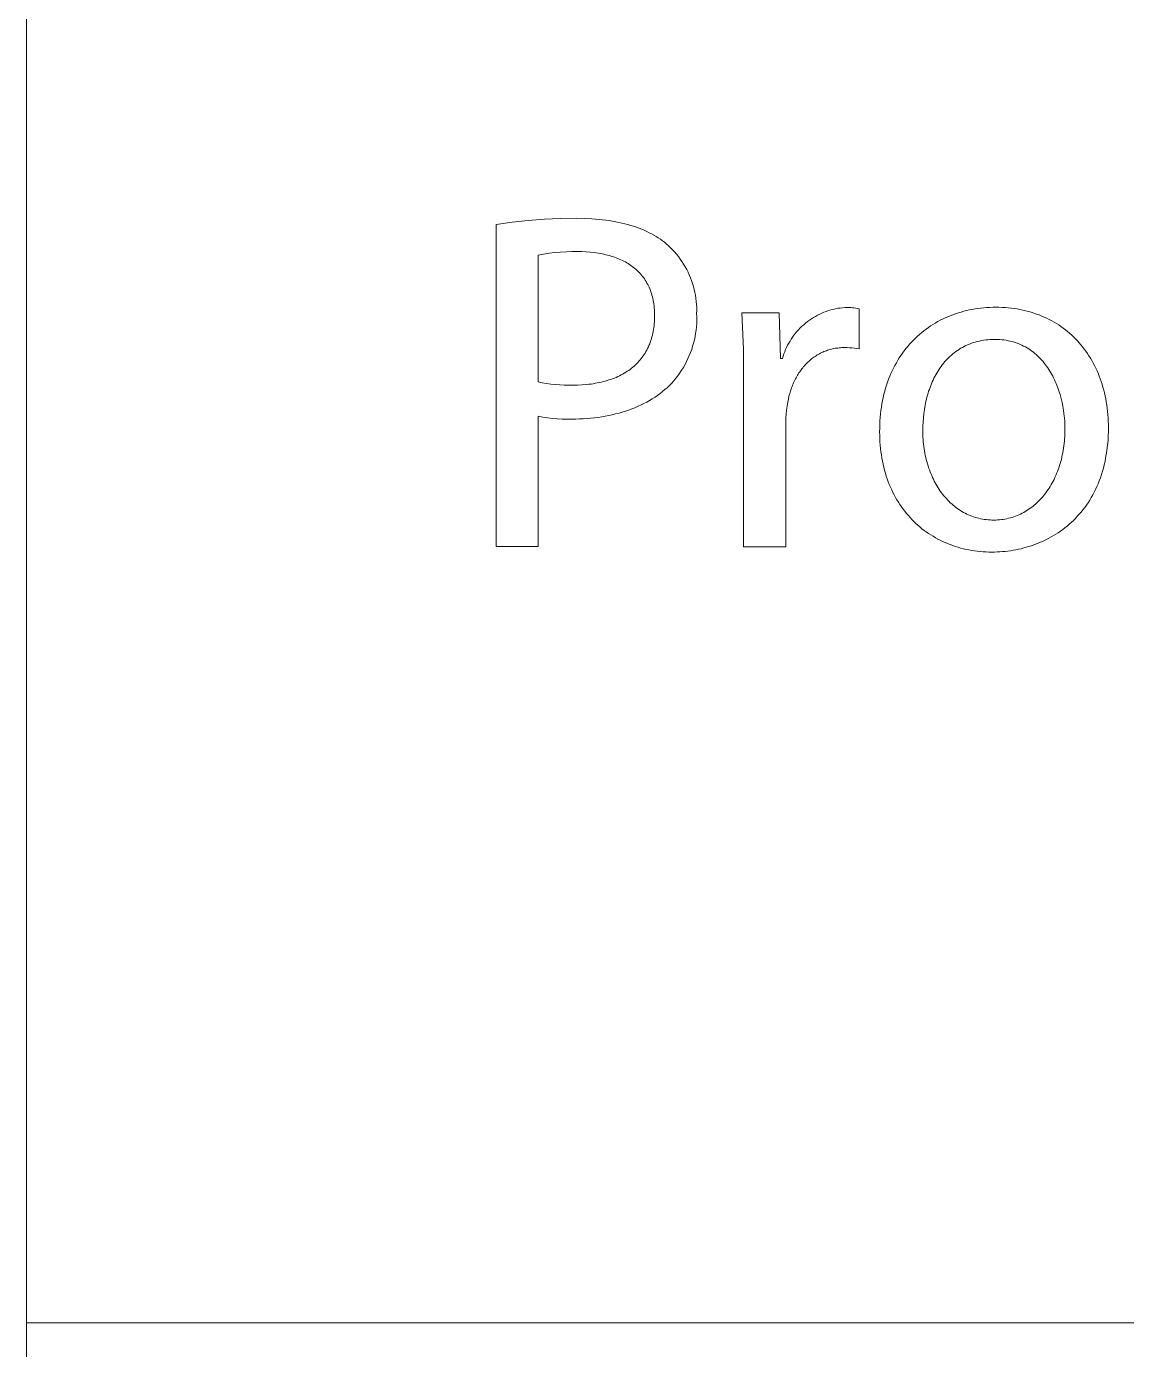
# Model space of a CAD drawing. Header units: millimetres. Extents: x 1422 to 6060, y -58 to 3182.
# Drawn here: x 4307.2 to 4412.8, y 69.1 to 196.1 of the extents above; entities that cross this region are included whole.
import ezdxf

# ---------------------------------------------------------------- set-up
doc = ezdxf.new("R2010")
doc.units = ezdxf.units.MM
doc.header["$MEASUREMENT"] = 0
doc.layers.add('Domyślny', color=7, linetype='Continuous', true_color=0x000000)

msp = doc.modelspace()

# ---------------------------------------------------------------- linework, layer by layer
at = {"layer": 'Domyślny', "color": 18, "lineweight": 15, "true_color": 0x000000}
for p, q in [((4307.17, -57.93), (4307.17, 460.49)), ((4352.25, 177.11), (4353.79, 177.33)), ((4352.25, 146.19), (4352.25, 177.11)), ((4353.79, 177.33), (4355.34, 177.5)), ((4355.34, 177.5), (4356.89, 177.62)), ((4356.89, 177.62), (4358.44, 177.69)), ((4358.44, 177.69), (4360, 177.71)), ((4360, 177.71), (4360.74, 177.7)), ((4360.74, 177.7), (4361.45, 177.66)), ((4361.45, 177.66), (4362.14, 177.61)), ((4362.14, 177.61), (4362.47, 177.58)), ((4362.47, 177.58), (4362.8, 177.54)), ((4362.8, 177.54), (4363.12, 177.49)), ((4363.12, 177.49), (4363.43, 177.44)), ((4363.43, 177.44), (4363.74, 177.38)), ((4363.74, 177.38), (4364.04, 177.32)), ((4364.04, 177.32), (4364.34, 177.26)), ((4364.34, 177.26), (4364.63, 177.19)), ((4364.63, 177.19), (4364.91, 177.11)), ((4364.91, 177.11), (4365.19, 177.03)), ((4365.19, 177.03), (4365.46, 176.95)), ((4365.46, 176.95), (4365.73, 176.86)), ((4365.73, 176.86), (4365.98, 176.76)), ((4365.98, 176.76), (4366.24, 176.66)), ((4366.24, 176.66), (4366.48, 176.56)), ((4366.48, 176.56), (4366.72, 176.45)), ((4366.72, 176.45), (4366.95, 176.33)), ((4366.95, 176.33), (4367.18, 176.22)), ((4367.18, 176.22), (4367.4, 176.09)), ((4367.4, 176.09), (4367.62, 175.97)), ((4367.62, 175.97), (4367.82, 175.84)), ((4367.82, 175.84), (4368.03, 175.7)), ((4368.03, 175.7), (4368.22, 175.56)), ((4368.22, 175.56), (4368.41, 175.42)), ((4368.41, 175.42), (4368.59, 175.27)), ((4356.82, 174.27), (4356.28, 174.17)), ((4356.28, 174.17), (4356.28, 162.02)), ((4357.36, 174.36), (4356.82, 174.27)), ((4357.9, 174.42), (4357.36, 174.36)), ((4358.45, 174.47), (4357.9, 174.42)), ((4359, 174.5), (4358.45, 174.47)), ((4359.54, 174.52), (4359, 174.5)), ((4360.09, 174.51), (4359.54, 174.52)), ((4360.5, 174.51), (4360.09, 174.51)), ((4360.91, 174.49), (4360.5, 174.51)), ((4361.3, 174.46), (4360.91, 174.49)), ((4361.69, 174.42), (4361.3, 174.46)), ((4362.06, 174.37), (4361.69, 174.42)), ((4362.24, 174.33), (4362.06, 174.37)), ((4362.43, 174.3), (4362.24, 174.33)), ((4362.6, 174.26), (4362.43, 174.3)), ((4362.78, 174.22), (4362.6, 174.26)), ((4362.95, 174.18), (4362.78, 174.22)), ((4363.12, 174.14), (4362.95, 174.18)), ((4363.29, 174.09), (4363.12, 174.14)), ((4363.45, 174.04), (4363.29, 174.09)), ((4363.62, 173.98), (4363.45, 174.04)), ((4368.59, 175.27), (4368.77, 175.11)), ((4368.77, 175.11), (4368.98, 174.91)), ((4368.98, 174.91), (4369.19, 174.7)), ((4369.19, 174.7), (4369.39, 174.49)), ((4369.39, 174.49), (4369.58, 174.27)), ((4369.58, 174.27), (4369.76, 174.04)), ((4369.76, 174.04), (4369.93, 173.8)), ((4363.78, 173.92), (4363.62, 173.98)), ((4363.93, 173.86), (4363.78, 173.92)), ((4364.08, 173.8), (4363.93, 173.86)), ((4364.24, 173.73), (4364.08, 173.8)), ((4364.38, 173.66), (4364.24, 173.73)), ((4364.53, 173.59), (4364.38, 173.66)), ((4364.67, 173.52), (4364.53, 173.59)), ((4364.81, 173.44), (4364.67, 173.52)), ((4364.94, 173.36), (4364.81, 173.44)), ((4365.07, 173.27), (4364.94, 173.36)), ((4365.2, 173.18), (4365.07, 173.27)), ((4365.33, 173.09), (4365.2, 173.18)), ((4365.45, 173), (4365.33, 173.09)), ((4365.57, 172.9), (4365.45, 173)), ((4365.69, 172.8), (4365.57, 172.9)), ((4365.8, 172.7), (4365.69, 172.8)), ((4369.93, 173.8), (4370.1, 173.56)), ((4370.1, 173.56), (4370.26, 173.31)), ((4370.26, 173.31), (4370.41, 173.06)), ((4370.41, 173.06), (4370.55, 172.8)), ((4370.55, 172.8), (4370.68, 172.54)), ((4365.91, 172.59), (4365.8, 172.7)), ((4366.01, 172.48), (4365.91, 172.59)), ((4366.12, 172.37), (4366.01, 172.48)), ((4366.22, 172.26), (4366.12, 172.37)), ((4366.31, 172.14), (4366.22, 172.26)), ((4366.4, 172.02), (4366.31, 172.14)), ((4366.49, 171.89), (4366.4, 172.02)), ((4366.58, 171.77), (4366.49, 171.89)), ((4366.66, 171.64), (4366.58, 171.77)), ((4366.74, 171.5), (4366.66, 171.64)), ((4366.81, 171.37), (4366.74, 171.5)), ((4370.68, 172.54), (4370.8, 172.28)), ((4370.8, 172.28), (4370.91, 172.01)), ((4370.91, 172.01), (4371.02, 171.73)), ((4371.02, 171.73), (4371.11, 171.45)), ((4366.88, 171.23), (4366.81, 171.37)), ((4366.95, 171.09), (4366.88, 171.23)), ((4367.01, 170.94), (4366.95, 171.09)), ((4367.07, 170.79), (4367.01, 170.94)), ((4367.12, 170.64), (4367.07, 170.79)), ((4367.17, 170.48), (4367.12, 170.64)), ((4367.22, 170.33), (4367.17, 170.48)), ((4367.26, 170.16), (4367.22, 170.33)), ((4371.11, 171.45), (4371.2, 171.17)), ((4371.2, 171.17), (4371.27, 170.89)), ((4371.27, 170.89), (4371.33, 170.6)), ((4371.33, 170.6), (4371.39, 170.32)), ((4371.39, 170.32), (4371.43, 170.03)), ((4367.3, 170), (4367.26, 170.16)), ((4367.34, 169.83), (4367.3, 170)), ((4367.37, 169.66), (4367.34, 169.83)), ((4367.4, 169.49), (4367.37, 169.66)), ((4367.42, 169.31), (4367.4, 169.49)), ((4367.44, 169.13), (4367.42, 169.31)), ((4367.46, 168.95), (4367.44, 169.13)), ((4367.47, 168.76), (4367.46, 168.95)), ((4371.43, 170.03), (4371.47, 169.74)), ((4371.47, 169.74), (4371.49, 169.44)), ((4371.49, 169.44), (4371.51, 169.15)), ((4371.51, 169.15), (4371.51, 168.86)), ((4384.39, 168.91), (4384.61, 168.97)), ((4384.61, 168.97), (4384.83, 169.02)), ((4384.83, 169.02), (4385.06, 169.07)), ((4385.06, 169.07), (4385.28, 169.1)), ((4385.28, 169.1), (4385.51, 169.13)), ((4385.51, 169.13), (4385.74, 169.15)), ((4385.74, 169.15), (4385.97, 169.16)), ((4385.97, 169.16), (4386.13, 169.16)), ((4386.13, 169.16), (4386.3, 169.15)), ((4386.3, 169.15), (4386.47, 169.13)), ((4386.47, 169.13), (4386.63, 169.11)), ((4386.63, 169.11), (4386.8, 169.09)), ((4386.8, 169.09), (4386.96, 169.06)), ((4386.96, 169.06), (4387.12, 169.02)), ((4387.12, 169.02), (4387.12, 165.18)), ((4397.69, 168.91), (4397.96, 168.97)), ((4397.96, 168.97), (4398.24, 169.01)), ((4398.24, 169.01), (4398.51, 169.06)), ((4398.51, 169.06), (4398.79, 169.09)), ((4398.79, 169.09), (4399.07, 169.12)), ((4399.07, 169.12), (4399.36, 169.14)), ((4399.36, 169.14), (4399.64, 169.16)), ((4399.64, 169.16), (4399.93, 169.17)), ((4399.93, 169.17), (4400.22, 169.17)), ((4400.22, 169.17), (4400.52, 169.17)), ((4400.52, 169.17), (4400.82, 169.16)), ((4400.82, 169.16), (4401.12, 169.14)), ((4401.12, 169.14), (4401.41, 169.12)), ((4401.41, 169.12), (4401.7, 169.09)), ((4401.7, 169.09), (4401.98, 169.05)), ((4401.98, 169.05), (4402.26, 169.01)), ((4402.26, 169.01), (4402.54, 168.96)), ((4402.54, 168.96), (4402.81, 168.9)), ((4367.44, 167.59), (4367.45, 167.79)), ((4367.45, 167.79), (4367.47, 167.98)), ((4367.47, 168.57), (4367.47, 168.76)), ((4367.47, 168.38), (4367.47, 168.57)), ((4367.47, 168.18), (4367.47, 168.38)), ((4367.47, 167.98), (4367.47, 168.18)), ((4371.51, 168.86), (4371.5, 168.57)), ((4371.5, 168.57), (4371.52, 168.25)), ((4371.52, 167.93), (4371.51, 167.61)), ((4371.52, 168.25), (4371.52, 167.93)), ((4375.99, 165.15), (4375.84, 168.65)), ((4375.84, 168.65), (4379.42, 168.65)), ((4379.42, 168.65), (4379.56, 164.25)), ((4381.96, 167.65), (4382.14, 167.79)), ((4382.14, 167.79), (4382.33, 167.93)), ((4382.33, 167.93), (4382.52, 168.06)), ((4382.52, 168.06), (4382.71, 168.18)), ((4382.71, 168.18), (4382.91, 168.29)), ((4382.91, 168.29), (4383.11, 168.4)), ((4383.11, 168.4), (4383.32, 168.51)), ((4383.32, 168.51), (4383.52, 168.6)), ((4383.52, 168.6), (4383.73, 168.69)), ((4383.73, 168.69), (4383.95, 168.77)), ((4383.95, 168.77), (4384.17, 168.85)), ((4384.17, 168.85), (4384.39, 168.91)), ((4394.42, 167.66), (4394.65, 167.79)), ((4394.65, 167.79), (4394.89, 167.92)), ((4394.89, 167.92), (4395.12, 168.04)), ((4395.12, 168.04), (4395.37, 168.15)), ((4395.37, 168.15), (4395.61, 168.26)), ((4395.61, 168.26), (4395.86, 168.36)), ((4395.86, 168.36), (4396.11, 168.46)), ((4396.11, 168.46), (4396.37, 168.55)), ((4396.37, 168.55), (4396.63, 168.64)), ((4396.63, 168.64), (4396.89, 168.71)), ((4396.89, 168.71), (4397.15, 168.79)), ((4397.15, 168.79), (4397.42, 168.85)), ((4397.42, 168.85), (4397.69, 168.91)), ((4402.81, 168.9), (4403.09, 168.84)), ((4403.09, 168.84), (4403.35, 168.77)), ((4403.35, 168.77), (4403.62, 168.69)), ((4403.62, 168.69), (4403.88, 168.61)), ((4403.88, 168.61), (4404.13, 168.52)), ((4404.13, 168.52), (4404.39, 168.43)), ((4404.39, 168.43), (4404.63, 168.33)), ((4404.63, 168.33), (4404.88, 168.23)), ((4404.88, 168.23), (4405.12, 168.11)), ((4405.12, 168.11), (4405.36, 168)), ((4405.36, 168), (4405.59, 167.87)), ((4405.59, 167.87), (4405.82, 167.74)), ((4405.82, 167.74), (4406.04, 167.61)), ((4367.22, 166.33), (4367.26, 166.5)), ((4367.26, 166.5), (4367.3, 166.67)), ((4367.3, 166.67), (4367.34, 166.85)), ((4367.34, 166.85), (4367.37, 167.03)), ((4367.37, 167.03), (4367.4, 167.22)), ((4367.4, 167.22), (4367.42, 167.4)), ((4367.42, 167.4), (4367.44, 167.59)), ((4371.41, 166.66), (4371.35, 166.35)), ((4371.45, 166.98), (4371.41, 166.66)), ((4371.48, 167.3), (4371.45, 166.98)), ((4371.51, 167.61), (4371.48, 167.3)), ((4380.72, 166.31), (4380.85, 166.5)), ((4380.85, 166.5), (4381, 166.68)), ((4381, 166.68), (4381.14, 166.85)), ((4381.14, 166.85), (4381.3, 167.02)), ((4381.3, 167.02), (4381.46, 167.19)), ((4381.46, 167.19), (4381.62, 167.35)), ((4381.62, 167.35), (4381.79, 167.5)), ((4381.79, 167.5), (4381.96, 167.65)), ((4392.71, 166.39), (4392.91, 166.57)), ((4392.91, 166.57), (4393.11, 166.74)), ((4393.11, 166.74), (4393.32, 166.91)), ((4393.32, 166.91), (4393.53, 167.07)), ((4393.53, 167.07), (4393.75, 167.23)), ((4393.75, 167.23), (4393.97, 167.38)), ((4393.97, 167.38), (4394.19, 167.52)), ((4394.19, 167.52), (4394.42, 167.66)), ((4406.04, 167.61), (4406.26, 167.47)), ((4406.26, 167.47), (4406.48, 167.32)), ((4406.48, 167.32), (4406.69, 167.17)), ((4406.69, 167.17), (4406.9, 167.02)), ((4406.9, 167.02), (4407.1, 166.85)), ((4407.1, 166.85), (4407.3, 166.69)), ((4407.3, 166.69), (4407.49, 166.51)), ((4407.49, 166.51), (4407.68, 166.34)), ((4366.72, 165.06), (4366.79, 165.21)), ((4366.79, 165.21), (4366.87, 165.36)), ((4366.87, 165.36), (4366.93, 165.51)), ((4366.93, 165.51), (4367, 165.67)), ((4367, 165.67), (4367.06, 165.83)), ((4367.06, 165.83), (4367.12, 165.99)), ((4367.12, 165.99), (4367.17, 166.16)), ((4367.17, 166.16), (4367.22, 166.33)), ((4371.12, 165.43), (4371.03, 165.12)), ((4371.21, 165.73), (4371.12, 165.43)), ((4371.29, 166.04), (4371.21, 165.73)), ((4371.35, 166.35), (4371.29, 166.04)), ((4376.02, 161.64), (4375.99, 165.15)), ((4380.05, 165.11), (4380.14, 165.32)), ((4380.14, 165.32), (4380.24, 165.53)), ((4380.24, 165.53), (4380.35, 165.73)), ((4380.35, 165.73), (4380.47, 165.93)), ((4380.47, 165.93), (4380.59, 166.12)), ((4380.59, 166.12), (4380.72, 166.31)), ((4384.44, 165.15), (4384.31, 165.12)), ((4384.56, 165.18), (4384.44, 165.15)), ((4384.68, 165.2), (4384.56, 165.18)), ((4384.81, 165.23), (4384.68, 165.2)), ((4384.93, 165.25), (4384.81, 165.23)), ((4385.06, 165.26), (4384.93, 165.25)), ((4385.19, 165.28), (4385.06, 165.26)), ((4385.32, 165.29), (4385.19, 165.28)), ((4385.45, 165.3), (4385.32, 165.29)), ((4385.58, 165.3), (4385.45, 165.3)), ((4385.72, 165.3), (4385.58, 165.3)), ((4385.95, 165.3), (4385.72, 165.3)), ((4386.19, 165.29), (4385.95, 165.3)), ((4386.42, 165.27), (4386.19, 165.29)), ((4386.66, 165.25), (4386.42, 165.27)), ((4386.89, 165.22), (4386.66, 165.25)), ((4387.12, 165.18), (4386.89, 165.22)), ((4391.44, 164.99), (4391.6, 165.21)), ((4391.6, 165.21), (4391.77, 165.42)), ((4391.77, 165.42), (4391.95, 165.63)), ((4391.95, 165.63), (4392.13, 165.83)), ((4392.13, 165.83), (4392.32, 166.02)), ((4392.32, 166.02), (4392.51, 166.21)), ((4392.51, 166.21), (4392.71, 166.39)), ((4396.85, 165.23), (4396.7, 165.13)), ((4397.02, 165.32), (4396.85, 165.23)), ((4397.18, 165.41), (4397.02, 165.32)), ((4397.35, 165.49), (4397.18, 165.41)), ((4397.52, 165.57), (4397.35, 165.49)), ((4397.7, 165.64), (4397.52, 165.57)), ((4397.88, 165.71), (4397.7, 165.64)), ((4398.07, 165.78), (4397.88, 165.71)), ((4398.26, 165.83), (4398.07, 165.78)), ((4398.45, 165.88), (4398.26, 165.83)), ((4398.65, 165.93), (4398.45, 165.88)), ((4398.85, 165.97), (4398.65, 165.93)), ((4399.05, 166), (4398.85, 165.97)), ((4399.26, 166.03), (4399.05, 166)), ((4399.47, 166.05), (4399.26, 166.03)), ((4399.69, 166.07), (4399.47, 166.05)), ((4399.91, 166.08), (4399.69, 166.07)), ((4400.13, 166.08), (4399.91, 166.08)), ((4400.35, 166.08), (4400.13, 166.08)), ((4400.57, 166.07), (4400.35, 166.08)), ((4400.79, 166.05), (4400.57, 166.07)), ((4401, 166.03), (4400.79, 166.05)), ((4401.21, 166), (4401, 166.03)), ((4401.41, 165.96), (4401.21, 166)), ((4401.61, 165.92), (4401.41, 165.96)), ((4401.81, 165.87), (4401.61, 165.92)), ((4402, 165.81), (4401.81, 165.87)), ((4402.18, 165.75), (4402, 165.81)), ((4402.37, 165.69), (4402.18, 165.75)), ((4402.55, 165.61), (4402.37, 165.69)), ((4402.72, 165.54), (4402.55, 165.61)), ((4402.89, 165.45), (4402.72, 165.54)), ((4403.06, 165.36), (4402.89, 165.45)), ((4403.22, 165.27), (4403.06, 165.36)), ((4403.38, 165.17), (4403.22, 165.27)), ((4403.53, 165.07), (4403.38, 165.17)), ((4407.68, 166.34), (4407.87, 166.15)), ((4407.87, 166.15), (4408.05, 165.97)), ((4408.05, 165.97), (4408.22, 165.77)), ((4408.22, 165.77), (4408.39, 165.57)), ((4408.39, 165.57), (4408.56, 165.37)), ((4408.56, 165.37), (4408.72, 165.16)), ((4408.72, 165.16), (4408.88, 164.95)), ((4365.86, 163.87), (4365.97, 163.99)), ((4365.97, 163.99), (4366.08, 164.11)), ((4366.08, 164.11), (4366.18, 164.24)), ((4366.18, 164.24), (4366.28, 164.37)), ((4366.28, 164.37), (4366.37, 164.5)), ((4366.37, 164.5), (4366.47, 164.63)), ((4366.47, 164.63), (4366.55, 164.77)), ((4366.55, 164.77), (4366.64, 164.91)), ((4366.64, 164.91), (4366.72, 165.06)), ((4370.54, 163.95), (4370.39, 163.67)), ((4370.67, 164.24), (4370.54, 163.95)), ((4370.8, 164.53), (4370.67, 164.24)), ((4370.92, 164.82), (4370.8, 164.53)), ((4371.03, 165.12), (4370.92, 164.82)), ((4379.56, 164.25), (4379.74, 164.25)), ((4379.74, 164.25), (4379.81, 164.47)), ((4379.81, 164.47), (4379.88, 164.69)), ((4379.88, 164.69), (4379.96, 164.9)), ((4379.96, 164.9), (4380.05, 165.11)), ((4382.21, 163.92), (4382.12, 163.83)), ((4382.3, 164), (4382.21, 163.92)), ((4382.39, 164.09), (4382.3, 164)), ((4382.48, 164.16), (4382.39, 164.09)), ((4382.58, 164.24), (4382.48, 164.16)), ((4382.67, 164.31), (4382.58, 164.24)), ((4382.77, 164.39), (4382.67, 164.31)), ((4382.87, 164.45), (4382.77, 164.39)), ((4382.97, 164.52), (4382.87, 164.45)), ((4383.08, 164.59), (4382.97, 164.52)), ((4383.18, 164.65), (4383.08, 164.59)), ((4383.29, 164.71), (4383.18, 164.65)), ((4383.4, 164.76), (4383.29, 164.71)), ((4383.51, 164.82), (4383.4, 164.76)), ((4383.62, 164.87), (4383.51, 164.82)), ((4383.73, 164.92), (4383.62, 164.87)), ((4383.84, 164.96), (4383.73, 164.92)), ((4383.96, 165), (4383.84, 164.96)), ((4384.08, 165.04), (4383.96, 165)), ((4384.19, 165.08), (4384.08, 165.04)), ((4384.31, 165.12), (4384.19, 165.08)), ((4390.68, 163.83), (4390.82, 164.08)), ((4390.82, 164.08), (4390.96, 164.31)), ((4390.96, 164.31), (4391.12, 164.55)), ((4391.12, 164.55), (4391.27, 164.77)), ((4391.27, 164.77), (4391.44, 164.99)), ((4395.31, 163.92), (4395.2, 163.77)), ((4395.44, 164.06), (4395.31, 163.92)), ((4395.56, 164.19), (4395.44, 164.06)), ((4395.69, 164.32), (4395.56, 164.19)), ((4395.82, 164.45), (4395.69, 164.32)), ((4395.96, 164.58), (4395.82, 164.45)), ((4396.1, 164.69), (4395.96, 164.58)), ((4396.24, 164.81), (4396.1, 164.69)), ((4396.39, 164.92), (4396.24, 164.81)), ((4396.54, 165.03), (4396.39, 164.92)), ((4396.7, 165.13), (4396.54, 165.03)), ((4403.69, 164.96), (4403.53, 165.07)), ((4403.83, 164.85), (4403.69, 164.96)), ((4403.98, 164.73), (4403.83, 164.85)), ((4404.12, 164.61), (4403.98, 164.73)), ((4404.25, 164.49), (4404.12, 164.61)), ((4404.38, 164.36), (4404.25, 164.49)), ((4404.51, 164.23), (4404.38, 164.36)), ((4404.64, 164.09), (4404.51, 164.23)), ((4404.76, 163.95), (4404.64, 164.09)), ((4404.88, 163.81), (4404.76, 163.95)), ((4408.88, 164.95), (4409.03, 164.73)), ((4409.03, 164.73), (4409.17, 164.51)), ((4409.17, 164.51), (4409.31, 164.28)), ((4409.31, 164.28), (4409.45, 164.05)), ((4409.45, 164.05), (4409.58, 163.82)), ((4364.1, 162.59), (4364.26, 162.67)), ((4364.26, 162.67), (4364.41, 162.75)), ((4364.41, 162.75), (4364.56, 162.84)), ((4364.56, 162.84), (4364.7, 162.93)), ((4364.7, 162.93), (4364.85, 163.02)), ((4364.85, 163.02), (4364.99, 163.11)), ((4364.99, 163.11), (4365.12, 163.21)), ((4365.12, 163.21), (4365.25, 163.31)), ((4365.25, 163.31), (4365.38, 163.42)), ((4365.38, 163.42), (4365.51, 163.52)), ((4365.51, 163.52), (4365.63, 163.63)), ((4365.63, 163.63), (4365.75, 163.75)), ((4365.75, 163.75), (4365.86, 163.87)), ((4369.7, 162.6), (4369.51, 162.35)), ((4369.89, 162.86), (4369.7, 162.6)), ((4370.06, 163.12), (4369.89, 162.86)), ((4370.23, 163.39), (4370.06, 163.12)), ((4370.39, 163.67), (4370.23, 163.39)), ((4381.19, 162.64), (4381.12, 162.52)), ((4381.25, 162.75), (4381.19, 162.64)), ((4381.32, 162.86), (4381.25, 162.75)), ((4381.4, 162.96), (4381.32, 162.86)), ((4381.47, 163.07), (4381.4, 162.96)), ((4381.54, 163.17), (4381.47, 163.07)), ((4381.62, 163.27), (4381.54, 163.17)), ((4381.7, 163.37), (4381.62, 163.27)), ((4381.78, 163.47), (4381.7, 163.37)), ((4381.86, 163.56), (4381.78, 163.47)), ((4381.94, 163.66), (4381.86, 163.56)), ((4382.03, 163.75), (4381.94, 163.66)), ((4382.12, 163.83), (4382.03, 163.75)), ((4390.05, 162.54), (4390.16, 162.81)), ((4390.16, 162.81), (4390.28, 163.07)), ((4390.28, 163.07), (4390.41, 163.33)), ((4390.41, 163.33), (4390.54, 163.58)), ((4390.54, 163.58), (4390.68, 163.83)), ((4394.47, 162.69), (4394.38, 162.52)), ((4394.56, 162.85), (4394.47, 162.69)), ((4394.66, 163.01), (4394.56, 162.85)), ((4394.76, 163.17), (4394.66, 163.01)), ((4394.86, 163.33), (4394.76, 163.17)), ((4394.97, 163.48), (4394.86, 163.33)), ((4395.08, 163.63), (4394.97, 163.48)), ((4395.2, 163.77), (4395.08, 163.63)), ((4404.99, 163.66), (4404.88, 163.81)), ((4405.1, 163.51), (4404.99, 163.66)), ((4405.21, 163.36), (4405.1, 163.51)), ((4405.31, 163.2), (4405.21, 163.36)), ((4405.41, 163.04), (4405.31, 163.2)), ((4405.5, 162.88), (4405.41, 163.04)), ((4405.6, 162.71), (4405.5, 162.88)), ((4405.69, 162.55), (4405.6, 162.71)), ((4409.58, 163.82), (4409.71, 163.58)), ((4409.71, 163.58), (4409.83, 163.33)), ((4409.83, 163.33), (4409.94, 163.08)), ((4409.94, 163.08), (4410.05, 162.83)), ((4410.05, 162.83), (4410.15, 162.57)), ((4356.28, 162.02), (4356.69, 161.93)), ((4356.69, 161.93), (4357.11, 161.86)), ((4357.11, 161.86), (4357.52, 161.8)), ((4357.52, 161.8), (4357.94, 161.75)), ((4357.94, 161.75), (4358.36, 161.71)), ((4358.36, 161.71), (4358.79, 161.69)), ((4358.79, 161.69), (4359.21, 161.69)), ((4359.21, 161.69), (4359.63, 161.69)), ((4359.63, 161.69), (4360.08, 161.7)), ((4360.08, 161.7), (4360.52, 161.72)), ((4360.52, 161.72), (4360.95, 161.76)), ((4360.95, 161.76), (4361.16, 161.78)), ((4361.16, 161.78), (4361.37, 161.8)), ((4361.37, 161.8), (4361.57, 161.83)), ((4361.57, 161.83), (4361.77, 161.87)), ((4361.77, 161.87), (4361.97, 161.9)), ((4361.97, 161.9), (4362.17, 161.94)), ((4362.17, 161.94), (4362.36, 161.98)), ((4362.36, 161.98), (4362.55, 162.03)), ((4362.55, 162.03), (4362.73, 162.08)), ((4362.73, 162.08), (4362.91, 162.13)), ((4362.91, 162.13), (4363.09, 162.19)), ((4363.09, 162.19), (4363.27, 162.25)), ((4363.27, 162.25), (4363.44, 162.31)), ((4363.44, 162.31), (4363.61, 162.37)), ((4363.61, 162.37), (4363.78, 162.44)), ((4363.78, 162.44), (4363.94, 162.52)), ((4363.94, 162.52), (4364.1, 162.59)), ((4368.68, 161.45), (4368.46, 161.26)), ((4368.89, 161.66), (4368.68, 161.45)), ((4369.1, 161.86), (4368.89, 161.66)), ((4369.31, 162.1), (4369.1, 161.86)), ((4369.51, 162.35), (4369.31, 162.1)), ((4376.02, 146.18), (4376.02, 161.64)), ((4380.62, 161.43), (4380.57, 161.3)), ((4380.67, 161.56), (4380.62, 161.43)), ((4380.72, 161.68), (4380.67, 161.56)), ((4380.77, 161.81), (4380.72, 161.68)), ((4380.82, 161.93), (4380.77, 161.81)), ((4380.88, 162.05), (4380.82, 161.93)), ((4380.94, 162.17), (4380.88, 162.05)), ((4381, 162.29), (4380.94, 162.17)), ((4381.06, 162.41), (4381, 162.29)), ((4381.12, 162.52), (4381.06, 162.41)), ((4389.57, 161.12), (4389.65, 161.41)), ((4389.65, 161.41), (4389.74, 161.7)), ((4389.74, 161.7), (4389.84, 161.99)), ((4389.84, 161.99), (4389.94, 162.27)), ((4389.94, 162.27), (4390.05, 162.54)), ((4393.91, 161.47), (4393.85, 161.28)), ((4393.98, 161.65), (4393.91, 161.47)), ((4394.05, 161.83), (4393.98, 161.65)), ((4394.13, 162), (4394.05, 161.83)), ((4394.21, 162.18), (4394.13, 162)), ((4394.29, 162.35), (4394.21, 162.18)), ((4394.38, 162.52), (4394.29, 162.35)), ((4405.77, 162.38), (4405.69, 162.55)), ((4405.85, 162.21), (4405.77, 162.38)), ((4405.93, 162.04), (4405.85, 162.21)), ((4406.01, 161.86), (4405.93, 162.04)), ((4406.08, 161.69), (4406.01, 161.86)), ((4406.15, 161.51), (4406.08, 161.69)), ((4406.21, 161.33), (4406.15, 161.51)), ((4406.27, 161.15), (4406.21, 161.33)), ((4410.15, 162.57), (4410.25, 162.31)), ((4410.25, 162.31), (4410.34, 162.05)), ((4410.34, 162.05), (4410.43, 161.78)), ((4410.43, 161.78), (4410.51, 161.5)), ((4410.51, 161.5), (4410.59, 161.22)), ((4366.72, 160.07), (4366.45, 159.93)), ((4366.99, 160.22), (4366.72, 160.07)), ((4367.25, 160.38), (4366.99, 160.22)), ((4367.51, 160.54), (4367.25, 160.38)), ((4367.76, 160.71), (4367.51, 160.54)), ((4368, 160.89), (4367.76, 160.71)), ((4368.23, 161.07), (4368, 160.89)), ((4368.46, 161.26), (4368.23, 161.07)), ((4380.31, 160.34), (4380.25, 160.05)), ((4380.37, 160.62), (4380.31, 160.34)), ((4380.45, 160.89), (4380.37, 160.62)), ((4380.53, 161.16), (4380.45, 160.89)), ((4380.57, 161.3), (4380.53, 161.16)), ((4389.3, 159.9), (4389.36, 160.21)), ((4389.36, 160.21), (4389.42, 160.52)), ((4389.42, 160.52), (4389.49, 160.82)), ((4389.49, 160.82), (4389.57, 161.12)), ((4393.52, 160.15), (4393.44, 159.76)), ((4393.57, 160.34), (4393.52, 160.15)), ((4393.61, 160.53), (4393.57, 160.34)), ((4393.67, 160.72), (4393.61, 160.53)), ((4393.72, 160.91), (4393.67, 160.72)), ((4393.78, 161.1), (4393.72, 160.91)), ((4393.85, 161.28), (4393.78, 161.1)), ((4406.33, 160.97), (4406.27, 161.15)), ((4406.39, 160.78), (4406.33, 160.97)), ((4406.49, 160.42), (4406.39, 160.78)), ((4406.58, 160.04), (4406.49, 160.42)), ((4410.59, 161.22), (4410.66, 160.94)), ((4410.66, 160.94), (4410.72, 160.66)), ((4410.72, 160.66), (4410.78, 160.37)), ((4410.78, 160.37), (4410.83, 160.08)), ((4410.83, 160.08), (4410.88, 159.78)), ((4363.41, 158.85), (4363.07, 158.78)), ((4363.73, 158.93), (4363.41, 158.85)), ((4364.06, 159.01), (4363.73, 158.93)), ((4364.37, 159.1), (4364.06, 159.01)), ((4364.69, 159.2), (4364.37, 159.1)), ((4364.99, 159.3), (4364.69, 159.2)), ((4365.3, 159.42), (4364.99, 159.3)), ((4365.59, 159.53), (4365.3, 159.42)), ((4365.88, 159.66), (4365.59, 159.53)), ((4366.17, 159.79), (4365.88, 159.66)), ((4366.45, 159.93), (4366.17, 159.79)), ((4380.1, 158.92), (4380.08, 158.53)), ((4380.14, 159.3), (4380.1, 158.92)), ((4380.19, 159.67), (4380.14, 159.3)), ((4380.25, 160.05), (4380.19, 159.67)), ((4389.13, 158.6), (4389.16, 158.93)), ((4389.16, 158.93), (4389.2, 159.26)), ((4389.2, 159.26), (4389.25, 159.58)), ((4389.25, 159.58), (4389.3, 159.9)), ((4393.31, 158.97), (4393.27, 158.57)), ((4393.37, 159.37), (4393.31, 158.97)), ((4393.44, 159.76), (4393.37, 159.37)), ((4406.66, 159.67), (4406.58, 160.04)), ((4406.72, 159.3), (4406.66, 159.67)), ((4406.77, 158.93), (4406.72, 159.3)), ((4406.81, 158.56), (4406.77, 158.93)), ((4410.88, 159.78), (4410.92, 159.48)), ((4410.92, 159.48), (4410.95, 159.17)), ((4410.95, 159.17), (4410.98, 158.87)), ((4410.98, 158.87), (4411, 158.56)), ((4356.74, 158.63), (4356.28, 158.71)), ((4356.28, 158.71), (4356.28, 146.19)), ((4357.2, 158.56), (4356.74, 158.63)), ((4357.67, 158.5), (4357.2, 158.56)), ((4358.13, 158.46), (4357.67, 158.5)), ((4358.6, 158.44), (4358.13, 158.46)), ((4359.07, 158.43), (4358.6, 158.44)), ((4359.54, 158.44), (4359.07, 158.43)), ((4359.91, 158.44), (4359.54, 158.44)), ((4360.27, 158.45), (4359.91, 158.44)), ((4360.63, 158.47), (4360.27, 158.45)), ((4360.99, 158.49), (4360.63, 158.47)), ((4361.35, 158.52), (4360.99, 158.49)), ((4361.7, 158.56), (4361.35, 158.52)), ((4362.05, 158.6), (4361.7, 158.56)), ((4362.4, 158.65), (4362.05, 158.6)), ((4362.74, 158.71), (4362.4, 158.65)), ((4363.07, 158.78), (4362.74, 158.71)), ((4380.08, 158.53), (4380.07, 158.15)), ((4380.07, 158.15), (4380.07, 146.18)), ((4389.07, 157.22), (4389.08, 157.57)), ((4389.08, 157.57), (4389.09, 157.92)), ((4389.09, 157.92), (4389.1, 158.26)), ((4389.1, 158.26), (4389.13, 158.6)), ((4393.22, 157.77), (4393.21, 157.37)), ((4393.24, 158.17), (4393.22, 157.77)), ((4393.27, 158.57), (4393.24, 158.17)), ((4406.84, 158.19), (4406.81, 158.56)), ((4406.86, 157.83), (4406.84, 158.19)), ((4406.86, 157.47), (4406.86, 157.83)), ((4411, 158.56), (4411.02, 158.24)), ((4411.02, 158.24), (4411.03, 157.93)), ((4411.03, 157.93), (4411.03, 157.61)), ((4411.03, 157.61), (4411.03, 157.22)), ((4389.08, 156.89), (4389.07, 157.22)), ((4389.09, 156.56), (4389.08, 156.89)), ((4389.1, 156.24), (4389.09, 156.56)), ((4393.21, 157.37), (4393.21, 157.14)), ((4393.21, 157.14), (4393.22, 156.92)), ((4393.22, 156.92), (4393.23, 156.69)), ((4393.23, 156.69), (4393.24, 156.47)), ((4393.24, 156.47), (4393.26, 156.25)), ((4393.26, 156.25), (4393.28, 156.03)), ((4406.79, 156.08), (4406.81, 156.31)), ((4406.81, 156.31), (4406.83, 156.53)), ((4406.83, 156.53), (4406.84, 156.76)), ((4406.84, 156.76), (4406.85, 157)), ((4406.85, 157), (4406.86, 157.23)), ((4406.86, 157.23), (4406.86, 157.47)), ((4411, 156.47), (4410.97, 156.1)), ((4411.02, 156.84), (4411, 156.47)), ((4411.03, 157.22), (4411.02, 156.84)), ((4389.13, 155.92), (4389.1, 156.24)), ((4389.16, 155.61), (4389.13, 155.92)), ((4389.19, 155.3), (4389.16, 155.61)), ((4389.24, 154.99), (4389.19, 155.3)), ((4389.29, 154.69), (4389.24, 154.99)), ((4393.28, 156.03), (4393.31, 155.81)), ((4393.31, 155.81), (4393.34, 155.59)), ((4393.34, 155.59), (4393.37, 155.38)), ((4393.37, 155.38), (4393.41, 155.17)), ((4393.41, 155.17), (4393.45, 154.96)), ((4406.57, 154.78), (4406.61, 154.99)), ((4406.61, 154.99), (4406.66, 155.2)), ((4406.66, 155.2), (4406.69, 155.42)), ((4406.69, 155.42), (4406.73, 155.64)), ((4406.73, 155.64), (4406.76, 155.86)), ((4406.76, 155.86), (4406.79, 156.08)), ((4410.83, 155.05), (4410.77, 154.71)), ((4410.89, 155.39), (4410.83, 155.05)), ((4410.93, 155.74), (4410.89, 155.39)), ((4410.97, 156.1), (4410.93, 155.74)), ((4389.34, 154.39), (4389.29, 154.69)), ((4389.4, 154.1), (4389.34, 154.39)), ((4389.47, 153.81), (4389.4, 154.1)), ((4389.55, 153.52), (4389.47, 153.81)), ((4393.45, 154.96), (4393.5, 154.75)), ((4393.5, 154.75), (4393.55, 154.55)), ((4393.55, 154.55), (4393.6, 154.35)), ((4393.6, 154.35), (4393.66, 154.15)), ((4393.66, 154.15), (4393.72, 153.95)), ((4393.72, 153.95), (4393.78, 153.76)), ((4393.78, 153.76), (4393.85, 153.57)), ((4406.21, 153.58), (4406.28, 153.77)), ((4406.28, 153.77), (4406.34, 153.97)), ((4406.34, 153.97), (4406.4, 154.17)), ((4406.4, 154.17), (4406.46, 154.37)), ((4406.46, 154.37), (4406.52, 154.57)), ((4406.52, 154.57), (4406.57, 154.78)), ((4410.55, 153.73), (4410.47, 153.42)), ((4410.63, 154.05), (4410.55, 153.73)), ((4410.71, 154.37), (4410.63, 154.05)), ((4410.77, 154.71), (4410.71, 154.37)), ((4389.63, 153.24), (4389.55, 153.52)), ((4389.71, 152.96), (4389.63, 153.24)), ((4389.8, 152.69), (4389.71, 152.96)), ((4389.9, 152.42), (4389.8, 152.69)), ((4393.85, 153.57), (4393.92, 153.38)), ((4393.92, 153.38), (4393.99, 153.2)), ((4393.99, 153.2), (4394.07, 153.01)), ((4394.07, 153.01), (4394.15, 152.83)), ((4394.15, 152.83), (4394.23, 152.66)), ((4394.23, 152.66), (4394.32, 152.48)), ((4394.32, 152.48), (4394.41, 152.31)), ((4405.64, 152.31), (4405.73, 152.48)), ((4405.73, 152.48), (4405.82, 152.65)), ((4405.82, 152.65), (4405.9, 152.83)), ((4405.9, 152.83), (4405.99, 153.01)), ((4405.99, 153.01), (4406.06, 153.2)), ((4406.06, 153.2), (4406.14, 153.39)), ((4406.14, 153.39), (4406.21, 153.58)), ((4410.16, 152.52), (4410.05, 152.23)), ((4410.27, 152.81), (4410.16, 152.52)), ((4410.37, 153.11), (4410.27, 152.81)), ((4410.47, 153.42), (4410.37, 153.11)), ((4390, 152.16), (4389.9, 152.42)), ((4390.11, 151.9), (4390, 152.16)), ((4390.23, 151.65), (4390.11, 151.9)), ((4390.35, 151.4), (4390.23, 151.65)), ((4390.47, 151.15), (4390.35, 151.4)), ((4394.41, 152.31), (4394.5, 152.15)), ((4394.5, 152.15), (4394.6, 151.98)), ((4394.6, 151.98), (4394.7, 151.82)), ((4394.7, 151.82), (4394.8, 151.67)), ((4394.8, 151.67), (4394.9, 151.51)), ((4394.9, 151.51), (4395.01, 151.36)), ((4395.01, 151.36), (4395.12, 151.22)), ((4395.12, 151.22), (4395.24, 151.07)), ((4404.79, 151.06), (4404.91, 151.2)), ((4404.91, 151.2), (4405.02, 151.35)), ((4405.02, 151.35), (4405.13, 151.5)), ((4405.13, 151.5), (4405.24, 151.66)), ((4405.24, 151.66), (4405.34, 151.81)), ((4405.34, 151.81), (4405.44, 151.97)), ((4405.44, 151.97), (4405.54, 152.14)), ((4405.54, 152.14), (4405.64, 152.31)), ((4409.67, 151.42), (4409.53, 151.15)), ((4409.8, 151.68), (4409.67, 151.42)), ((4409.93, 151.96), (4409.8, 151.68)), ((4410.05, 152.23), (4409.93, 151.96)), ((4390.6, 150.91), (4390.47, 151.15)), ((4390.74, 150.68), (4390.6, 150.91)), ((4390.88, 150.45), (4390.74, 150.68)), ((4391.02, 150.22), (4390.88, 150.45)), ((4391.18, 150), (4391.02, 150.22)), ((4391.33, 149.79), (4391.18, 150)), ((4395.24, 151.07), (4395.36, 150.93)), ((4395.36, 150.93), (4395.48, 150.8)), ((4395.48, 150.8), (4395.6, 150.67)), ((4395.6, 150.67), (4395.73, 150.54)), ((4395.73, 150.54), (4395.85, 150.41)), ((4395.85, 150.41), (4395.99, 150.29)), ((4395.99, 150.29), (4396.12, 150.18)), ((4396.12, 150.18), (4396.26, 150.07)), ((4396.26, 150.07), (4396.4, 149.96)), ((4396.4, 149.96), (4396.54, 149.85)), ((4403.49, 149.84), (4403.63, 149.95)), ((4403.63, 149.95), (4403.77, 150.05)), ((4403.77, 150.05), (4403.91, 150.17)), ((4403.91, 150.17), (4404.04, 150.28)), ((4404.04, 150.28), (4404.17, 150.4)), ((4404.17, 150.4), (4404.3, 150.53)), ((4404.3, 150.53), (4404.43, 150.65)), ((4404.43, 150.65), (4404.55, 150.79)), ((4404.55, 150.79), (4404.67, 150.92)), ((4404.67, 150.92), (4404.79, 151.06)), ((4408.76, 149.95), (4408.59, 149.73)), ((4408.92, 150.18), (4408.76, 149.95)), ((4409.08, 150.41), (4408.92, 150.18)), ((4409.24, 150.65), (4409.08, 150.41)), ((4409.39, 150.9), (4409.24, 150.65)), ((4409.53, 151.15), (4409.39, 150.9)), ((4391.49, 149.58), (4391.33, 149.79)), ((4391.66, 149.37), (4391.49, 149.58)), ((4391.83, 149.17), (4391.66, 149.37)), ((4392, 148.98), (4391.83, 149.17)), ((4392.18, 148.79), (4392, 148.98)), ((4392.36, 148.6), (4392.18, 148.79)), ((4396.54, 149.85), (4396.68, 149.75)), ((4396.68, 149.75), (4396.83, 149.66)), ((4396.83, 149.66), (4396.98, 149.57)), ((4396.98, 149.57), (4397.13, 149.48)), ((4397.13, 149.48), (4397.28, 149.4)), ((4397.28, 149.4), (4397.44, 149.32)), ((4397.44, 149.32), (4397.6, 149.25)), ((4397.6, 149.25), (4397.76, 149.18)), ((4397.76, 149.18), (4397.92, 149.12)), ((4397.92, 149.12), (4398.09, 149.06)), ((4398.09, 149.06), (4398.25, 149)), ((4398.25, 149), (4398.42, 148.95)), ((4398.42, 148.95), (4398.6, 148.91)), ((4398.6, 148.91), (4398.77, 148.87)), ((4398.77, 148.87), (4398.94, 148.84)), ((4398.94, 148.84), (4399.12, 148.81)), ((4399.12, 148.81), (4399.3, 148.78)), ((4399.3, 148.78), (4399.48, 148.77)), ((4399.48, 148.77), (4399.67, 148.75)), ((4399.67, 148.75), (4399.85, 148.74)), ((4399.85, 148.74), (4400.04, 148.74)), ((4400.04, 148.74), (4400.22, 148.74)), ((4400.22, 148.74), (4400.4, 148.75)), ((4400.4, 148.75), (4400.58, 148.76)), ((4400.58, 148.76), (4400.76, 148.78)), ((4400.76, 148.78), (4400.93, 148.81)), ((4400.93, 148.81), (4401.1, 148.84)), ((4401.1, 148.84), (4401.28, 148.87)), ((4401.28, 148.87), (4401.45, 148.91)), ((4401.45, 148.91), (4401.62, 148.95)), ((4401.62, 148.95), (4401.78, 149)), ((4401.78, 149), (4401.95, 149.05)), ((4401.95, 149.05), (4402.11, 149.11)), ((4402.11, 149.11), (4402.27, 149.17)), ((4402.27, 149.17), (4402.43, 149.24)), ((4402.43, 149.24), (4402.59, 149.31)), ((4402.59, 149.31), (4402.75, 149.39)), ((4402.75, 149.39), (4402.9, 149.47)), ((4402.9, 149.47), (4403.05, 149.56)), ((4403.05, 149.56), (4403.2, 149.65)), ((4403.2, 149.65), (4403.34, 149.74)), ((4403.34, 149.74), (4403.49, 149.84)), ((4407.67, 148.71), (4407.47, 148.52)), ((4407.86, 148.9), (4407.67, 148.71)), ((4408.05, 149.1), (4407.86, 148.9)), ((4408.24, 149.3), (4408.05, 149.1)), ((4408.41, 149.51), (4408.24, 149.3)), ((4408.59, 149.73), (4408.41, 149.51)), ((4392.55, 148.42), (4392.36, 148.6)), ((4392.74, 148.25), (4392.55, 148.42)), ((4392.94, 148.08), (4392.74, 148.25)), ((4393.14, 147.91), (4392.94, 148.08)), ((4393.35, 147.75), (4393.14, 147.91)), ((4393.55, 147.6), (4393.35, 147.75)), ((4393.77, 147.45), (4393.55, 147.6)), ((4393.98, 147.31), (4393.77, 147.45)), ((4406, 147.39), (4405.77, 147.25)), ((4406.22, 147.53), (4406, 147.39)), ((4406.44, 147.68), (4406.22, 147.53)), ((4406.65, 147.84), (4406.44, 147.68)), ((4406.86, 148), (4406.65, 147.84)), ((4407.07, 148.17), (4406.86, 148)), ((4407.27, 148.34), (4407.07, 148.17)), ((4407.47, 148.52), (4407.27, 148.34)), ((4356.28, 146.19), (4352.25, 146.19)), ((4380.07, 146.18), (4376.02, 146.18)), ((4394.2, 147.18), (4393.98, 147.31)), ((4394.43, 147.04), (4394.2, 147.18)), ((4394.66, 146.92), (4394.43, 147.04)), ((4394.89, 146.8), (4394.66, 146.92)), ((4395.12, 146.69), (4394.89, 146.8)), ((4395.36, 146.58), (4395.12, 146.69)), ((4395.6, 146.48), (4395.36, 146.58)), ((4395.85, 146.38), (4395.6, 146.48)), ((4396.09, 146.29), (4395.85, 146.38)), ((4396.34, 146.2), (4396.09, 146.29)), ((4396.6, 146.13), (4396.34, 146.2)), ((4396.85, 146.05), (4396.6, 146.13)), ((4403.15, 146.13), (4402.9, 146.06)), ((4403.39, 146.2), (4403.15, 146.13)), ((4403.64, 146.28), (4403.39, 146.2)), ((4403.89, 146.36), (4403.64, 146.28)), ((4404.13, 146.46), (4403.89, 146.36)), ((4404.37, 146.55), (4404.13, 146.46)), ((4404.61, 146.65), (4404.37, 146.55)), ((4404.85, 146.76), (4404.61, 146.65)), ((4405.08, 146.88), (4404.85, 146.76)), ((4405.31, 147), (4405.08, 146.88)), ((4405.54, 147.12), (4405.31, 147)), ((4405.77, 147.25), (4405.54, 147.12)), ((4397.11, 145.99), (4396.85, 146.05)), ((4397.38, 145.93), (4397.11, 145.99)), ((4397.64, 145.87), (4397.38, 145.93)), ((4397.91, 145.83), (4397.64, 145.87)), ((4398.18, 145.78), (4397.91, 145.83)), ((4398.45, 145.75), (4398.18, 145.78)), ((4398.73, 145.72), (4398.45, 145.75)), ((4399.01, 145.7), (4398.73, 145.72)), ((4399.29, 145.68), (4399.01, 145.7)), ((4399.57, 145.67), (4399.29, 145.68)), ((4399.85, 145.67), (4399.57, 145.67)), ((4400.11, 145.67), (4399.85, 145.67)), ((4400.36, 145.68), (4400.11, 145.67)), ((4400.62, 145.69), (4400.36, 145.68)), ((4400.87, 145.71), (4400.62, 145.69)), ((4401.13, 145.73), (4400.87, 145.71)), ((4401.38, 145.76), (4401.13, 145.73)), ((4401.63, 145.8), (4401.38, 145.76)), ((4401.89, 145.84), (4401.63, 145.8)), ((4402.14, 145.89), (4401.89, 145.84)), ((4402.39, 145.94), (4402.14, 145.89)), ((4402.65, 145.99), (4402.39, 145.94)), ((4402.9, 146.06), (4402.65, 145.99)), ((4307.17, 71.66), (6055.34, 71.66))]:
    msp.add_line(p, q, dxfattribs=at)

doc.saveas('drawing.dxf')
